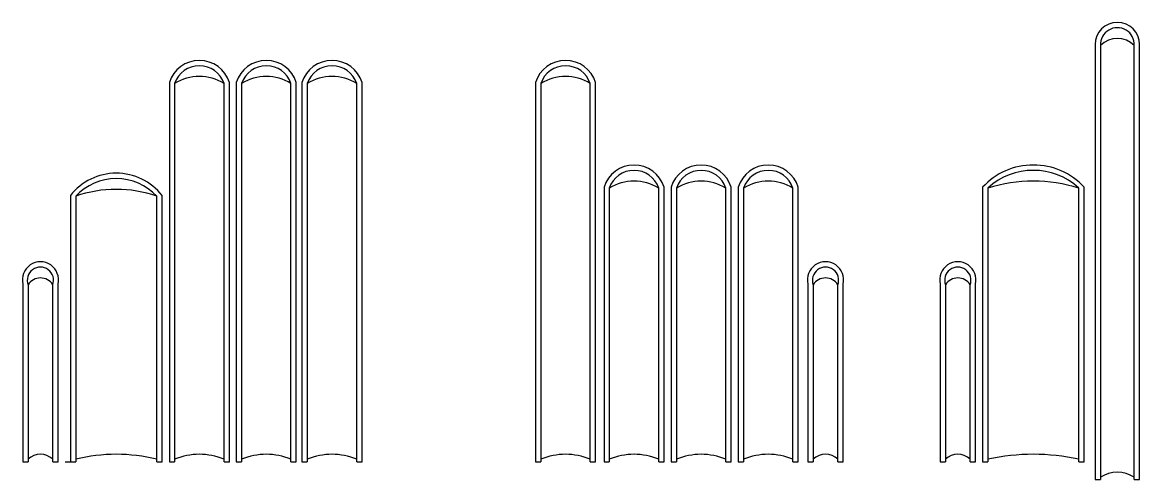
# Model space of a CAD drawing. Header units: millimetres. Extents: x -38686 to 870903, y -23218 to 232707.
# Drawn here: x 37042 to 37671, y 30249 to 30507 of the extents above; entities that cross this region are included whole.
import ezdxf

# ---------------------------------------------------------------- set-up
doc = ezdxf.new("R2010")
doc.units = ezdxf.units.MM
doc.header["$LTSCALE"] = 10
doc.layers.add('40 - Detail Outline', color=142, linetype='Continuous')

msp = doc.modelspace()

# ---------------------------------------------------------------- linework, layer by layer
at = {"layer": '40 - Detail Outline', "color": 251}
for p, q in [((37041.919, 30259.197), (37044.919, 30259.197)), ((37058.769, 30259.197), (37061.769, 30259.197)), ((37065.768, 30259.197), (37068.768, 30259.197)), ((37068.707, 30259.197), (37071.707, 30259.197)), ((37117.365, 30259.197), (37120.365, 30259.197)), ((37124.443, 30259.197), (37127.443, 30259.197)), ((37155.264, 30259.197), (37158.264, 30259.197)), ((37162.15, 30259.197), (37165.15, 30259.197)), ((37192.97, 30259.197), (37195.97, 30259.197)), ((37199.159, 30259.197), (37202.159, 30259.197)), ((37229.98, 30259.197), (37232.98, 30259.197)), ((37330.715, 30259.197), (37333.715, 30259.197)), ((37361.536, 30259.197), (37364.536, 30259.197)), ((37369.275, 30259.197), (37372.275, 30259.197)), ((37400.095, 30259.197), (37403.095, 30259.197)), ((37407.078, 30259.197), (37410.078, 30259.197)), ((37437.899, 30259.197), (37440.899, 30259.197)), ((37444.882, 30259.197), (37447.882, 30259.197)), ((37475.702, 30259.197), (37478.702, 30259.197)), ((37484.131, 30259.197), (37487.131, 30259.197)), ((37500.981, 30259.197), (37503.981, 30259.197)), ((37558.637, 30259.197), (37561.637, 30259.197)), ((37575.488, 30259.197), (37578.488, 30259.197)), ((37582.486, 30259.197), (37585.486, 30259.197)), ((37636.745, 30259.197), (37639.745, 30259.197)), ((37645.906, 30249.084), (37648.906, 30249.084)), ((37667.986, 30249.084), (37670.986, 30249.084))]:
    msp.add_line(p, q, dxfattribs=at)
for points in [[(37670.986, 30249.084), (37670.986, 30494.151, 0.9992348), (37645.906, 30494.151), (37645.906, 30494.151), (37645.906, 30249.084)], [(37667.986, 30249.084), (37667.986, 30493.683, 1.0480101), (37648.906, 30493.683), (37648.906, 30249.084)], [(37158.264, 30259.197), (37158.264, 30472.711, 0.7409714), (37124.443, 30472.711), (37124.443, 30472.711), (37124.443, 30259.197)], [(37195.97, 30259.197), (37195.97, 30472.711, 0.7409714), (37162.15, 30472.711), (37162.15, 30472.711), (37162.15, 30259.197)], [(37232.98, 30259.197), (37232.98, 30472.711, 0.7409714), (37199.159, 30472.711), (37199.159, 30472.711), (37199.159, 30259.197)], [(37364.536, 30259.197), (37364.536, 30472.711, 0.7409714), (37330.715, 30472.711), (37330.715, 30472.711), (37330.715, 30259.197)], [(37155.264, 30259.197), (37155.264, 30472.243, 0.7187226), (37127.443, 30472.243), (37127.443, 30259.197)], [(37192.97, 30259.197), (37192.97, 30472.243, 0.7187226), (37165.15, 30472.243), (37165.15, 30259.197)], [(37229.98, 30259.197), (37229.98, 30472.243, 0.7187226), (37202.159, 30472.243), (37202.159, 30259.197)], [(37361.536, 30259.197), (37361.536, 30472.243, 0.7187226), (37333.715, 30472.243), (37333.715, 30259.197)], [(37403.095, 30259.197), (37403.095, 30413.785, 0.7409714), (37369.275, 30413.785), (37369.275, 30413.785), (37369.275, 30259.197)], [(37400.095, 30259.197), (37400.095, 30413.317, 0.7187226), (37372.275, 30413.317), (37372.275, 30259.197)], [(37440.899, 30259.197), (37440.899, 30413.785, 0.7409714), (37407.078, 30413.785), (37407.078, 30413.785), (37407.078, 30259.197)], [(37437.899, 30259.197), (37437.899, 30413.317, 0.7187226), (37410.078, 30413.317), (37410.078, 30259.197)], [(37478.702, 30259.197), (37478.702, 30413.785, 0.7409714), (37444.882, 30413.785), (37444.882, 30413.785), (37444.882, 30259.197)], [(37475.702, 30259.197), (37475.702, 30413.317, 0.7187226), (37447.882, 30413.317), (37447.882, 30259.197)], [(37639.745, 30259.197), (37639.745, 30413.785, 0.4376644), (37582.486, 30413.785), (37582.486, 30413.785), (37582.486, 30259.197)], [(37636.745, 30259.197), (37636.745, 30413.317, 0.390086), (37585.486, 30413.317), (37585.486, 30259.197)], [(37120.365, 30259.197), (37120.365, 30409.174, 0.4851145), (37068.707, 30409.174), (37068.707, 30409.174), (37068.707, 30259.197)], [(37117.365, 30259.197), (37117.365, 30408.707, 0.4379353), (37071.707, 30408.707), (37071.707, 30259.197)], [(37061.769, 30259.197), (37061.769, 30359.279, 1.262427), (37041.919, 30359.279), (37041.919, 30359.279), (37041.919, 30259.197)], [(37058.769, 30259.197), (37058.769, 30358.812, 1.4436263), (37044.919, 30358.812), (37044.919, 30259.197)], [(37503.981, 30259.197), (37503.981, 30359.279, 1.262427), (37484.131, 30359.279), (37484.131, 30359.279), (37484.131, 30259.197)], [(37500.981, 30259.197), (37500.981, 30358.812, 1.4436263), (37487.131, 30358.812), (37487.131, 30259.197)], [(37578.488, 30259.197), (37578.488, 30359.279, 1.262427), (37558.637, 30359.279), (37558.637, 30359.279), (37558.637, 30259.197)], [(37575.488, 30259.197), (37575.488, 30358.812, 1.4436263), (37561.637, 30358.812), (37561.637, 30259.197)]]:
    msp.add_lwpolyline(points, format="xyb", dxfattribs=at)
for centre, radius, start, end in [((37658.446, 30483.998), 13.595, 45.433956, 134.566044), ((37141.353, 30449.449), 26.704, 58.606233, 121.393767), ((37179.06, 30449.449), 26.704, 58.606233, 121.393767), ((37216.069, 30449.449), 26.704, 58.606233, 121.393767), ((37347.625, 30449.449), 26.704, 58.606233, 121.393767), ((37386.185, 30390.523), 26.704, 58.606233, 121.393767), ((37423.989, 30390.523), 26.704, 58.606233, 121.393767), ((37461.792, 30390.523), 26.704, 58.606233, 121.393767), ((37611.116, 30331.256), 85.97, 72.655261, 107.344739), ((37094.536, 30344.002), 68.614, 70.566098, 109.433902), ((37051.844, 30354.632), 8.089, 31.11279, 148.88721), ((37494.056, 30354.632), 8.089, 31.11279, 148.88721), ((37568.562, 30354.632), 8.089, 31.11279, 148.88721), ((37051.844, 30253.263), 10.086, 46.634207, 133.365793), ((37094.536, 30167.337), 96.013, 76.244889, 103.755111), ((37141.353, 30226.836), 36.513, 67.60609, 112.39391), ((37179.06, 30226.836), 36.513, 67.60609, 112.39391), ((37216.069, 30226.836), 36.513, 67.60609, 112.39391), ((37347.625, 30226.836), 36.513, 67.60609, 112.39391), ((37386.185, 30226.836), 36.513, 67.60609, 112.39391), ((37423.989, 30226.836), 36.513, 67.60609, 112.39391), ((37461.792, 30226.836), 36.513, 67.60609, 112.39391), ((37494.056, 30253.263), 10.086, 46.634207, 133.365793), ((37568.562, 30253.263), 10.086, 46.634207, 133.365793), ((37611.116, 30142.696), 120.653, 77.735646, 102.264354), ((37658.446, 30235.334), 17.902, 57.799251, 122.200749)]:
    msp.add_arc(centre, radius, start, end, dxfattribs=at)

doc.saveas('drawing.dxf')
